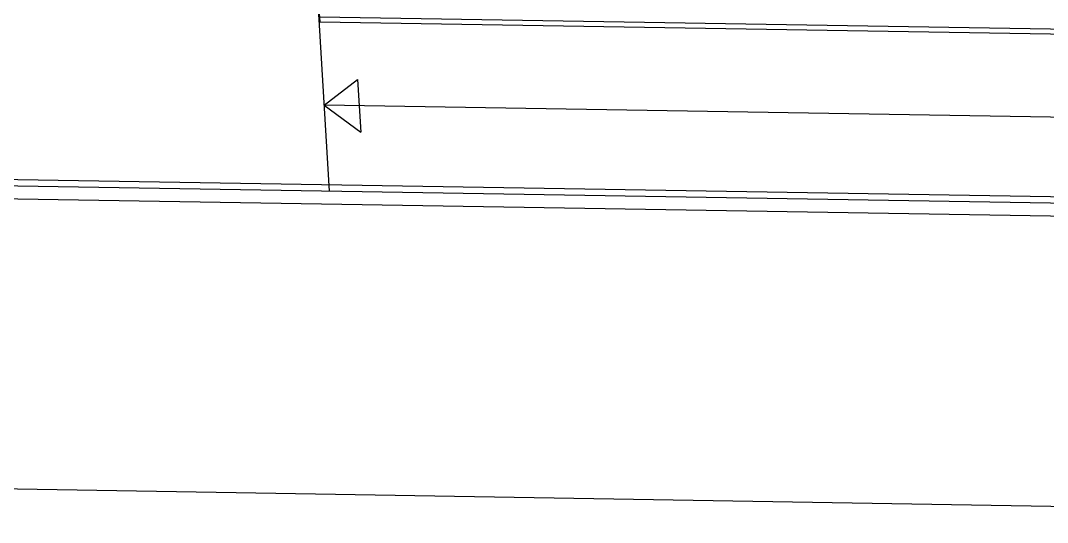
# Model space of a CAD drawing. Extents: x -68 to 264, y 51 to 115.
# Drawn here: x 60.34 to 81.34, y 53.6 to 63.87 of the extents above; entities that cross this region are included whole.
import ezdxf

# ---------------------------------------------------------------- set-up
doc = ezdxf.new("R2010")
doc.units = 0
doc.layers.get('0').update_dxf_attribs({"linetype": 'CONTINUOUS'})

msp = doc.modelspace()

# ---------------------------------------------------------------- linework, layer by layer
for p, q in [((66.409, 64.445), (66.656, 60.382)), ((66.409, 64.445), (66.463, 63.841)), ((66.457, 63.945), (100.333, 63.385)), ((66.463, 63.841), (100.344, 63.28)), ((66.55, 62.135), (67.234, 62.661)), ((67.234, 62.661), (67.3, 61.586)), ((100.527, 61.572), (66.55, 62.135)), ((66.55, 62.135), (67.3, 61.586)), ((19.344, 61.168), (100.715, 59.816)), ((28.95, 61.138), (100.701, 59.948)), ((31.407, 60.705), (100.743, 59.552)), ((19.324, 54.98), (101.38, 53.605))]:
    msp.add_line(p, q)

doc.saveas('drawing.dxf')
